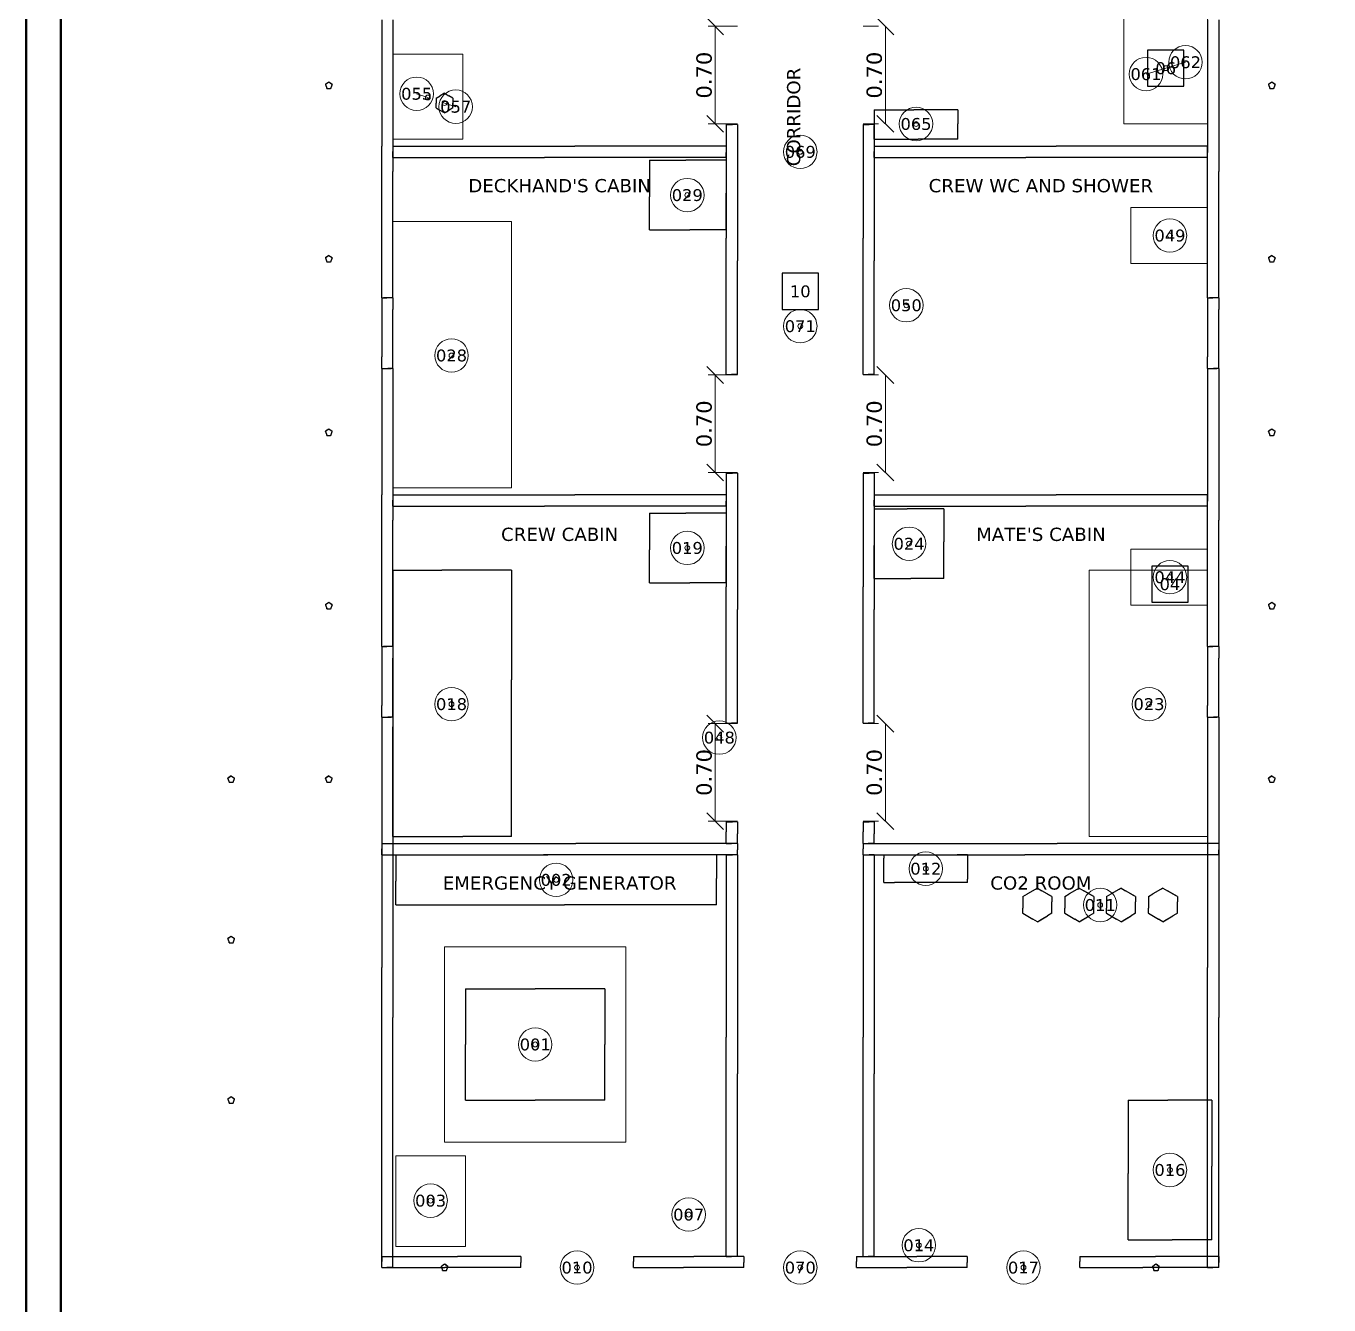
# Model space of a CAD drawing. Header units: millimetres. Extents: x -72 to 836, y -63 to 589.
# Drawn here: x 5 to 191.8, y 49.6 to 233 of the extents above; entities that cross this region are included whole.
import ezdxf
from ezdxf.enums import TextEntityAlignment as Align

# ---------------------------------------------------------------- set-up
doc = ezdxf.new("R2010")
doc.units = ezdxf.units.MM
for name, color, linetype, lineweight in [('CUT', 7, 'CONTINUOUS', 25), ('FRAME', 7, 'CONTINUOUS', 50), ('TEXT', 7, 'CONTINUOUS', 18)]:
    doc.layers.add(name, color=color, linetype=linetype, lineweight=lineweight)
for name, color, linetype, lineweight, true_color in [('DIM', 2, 'CONTINUOUS', 13, 0x1e46a0), ('FIND', 1, 'CONTINUOUS', 25, 0xc80000), ('LOW', 8, 'CONTINUOUS', 13, 0x8c8c8c), ('TAG', 3, 'CONTINUOUS', 18, 0x00693c)]:
    doc.layers.add(name, color=color, linetype=linetype, lineweight=lineweight, true_color=true_color)
doc.styles.add('SANS', font='DejaVuSans.ttf')

msp = doc.modelspace()

# ---------------------------------------------------------------- linework, layer by layer
at = {"layer": 'CUT'}
for p, q in [((56, 233.92), (56, 215.81)), ((57.6, 233.92), (57.6, 212.19)), ((174.4, 233.92), (174.4, 215.81)), ((176, 233.92), (176, 212.19)), ((47.92, 224.65), (47.95, 224.67)), ((47.92, 224.65), (48.1, 224.12)), ((48.4, 225), (47.95, 224.67)), ((48.4, 225), (48.42, 224.99)), ((48.88, 224.65), (48.42, 224.99)), ((48.69, 224.1), (48.87, 224.62)), ((48.88, 224.65), (48.87, 224.62)), ((183.12, 224.65), (183.15, 224.67)), ((183.12, 224.65), (183.3, 224.12)), ((183.6, 225), (183.15, 224.67)), ((183.6, 225), (183.62, 224.99)), ((184.08, 224.65), (183.62, 224.99)), ((183.89, 224.1), (184.07, 224.62)), ((184.08, 224.65), (184.07, 224.62)), ((48.11, 224.1), (48.1, 224.12)), ((48.11, 224.1), (48.67, 224.1)), ((48.69, 224.1), (48.67, 224.1)), ((63.79, 222.7), (64.39, 223.05)), ((63.79, 222.7), (63.79, 222)), ((65, 223.4), (64.39, 223.05)), ((65, 223.4), (65.61, 223.05)), ((66.21, 222.7), (65.61, 223.05)), ((66.21, 222.7), (66.21, 222)), ((183.31, 224.1), (183.3, 224.12)), ((183.31, 224.1), (183.87, 224.1)), ((183.89, 224.1), (183.87, 224.1)), ((63.79, 221.3), (63.79, 222)), ((63.79, 221.3), (64.39, 220.95)), ((65, 220.6), (64.39, 220.95)), ((65, 220.6), (65.61, 220.95)), ((66.21, 221.3), (65.61, 220.95)), ((66.21, 221.3), (66.21, 222)), ((126.6, 221), (126.6, 218.79)), ((126.6, 221), (132.28, 221)), ((138.6, 221), (132.28, 221)), ((138.6, 221), (138.6, 219.01)), ((105.4, 218.92), (105.4, 202.63)), ((105.4, 218.92), (106.27, 218.92)), ((107, 218.92), (106.27, 218.92)), ((107, 218.92), (107, 199.37)), ((125, 218.92), (125, 202.63)), ((125, 218.92), (125.87, 218.92)), ((126.6, 218.92), (125.87, 218.92)), ((126.6, 218.92), (126.6, 199.37)), ((126.6, 216.8), (126.6, 218.79)), ((138.6, 216.8), (138.6, 219.01)), ((126.6, 216.8), (132.92, 216.8)), ((138.6, 216.8), (132.92, 216.8)), ((56, 194.08), (56, 215.81)), ((57.6, 215.8), (57.6, 215.07)), ((57.6, 215.8), (83.67, 215.8)), ((57.6, 214.2), (57.6, 215.07)), ((105.4, 215.8), (83.67, 215.8)), ((105.4, 215.8), (105.4, 214.92)), ((105.4, 214.2), (105.4, 214.92)), ((126.6, 215.8), (126.6, 215.07)), ((126.6, 215.8), (152.67, 215.8)), ((126.6, 214.2), (126.6, 215.07)), ((174.4, 215.8), (152.67, 215.8)), ((174.4, 194.08), (174.4, 215.81)), ((174.4, 215.8), (174.4, 214.92)), ((174.4, 214.2), (174.4, 214.92)), ((57.6, 214.2), (79.33, 214.2)), ((105.4, 214.2), (79.33, 214.2)), ((94.4, 213.8), (94.4, 208.54)), ((94.4, 213.8), (99.61, 213.8)), ((105.4, 213.8), (99.61, 213.8)), ((105.4, 213.8), (105.4, 209.07)), ((126.6, 214.2), (148.33, 214.2)), ((174.4, 214.2), (148.33, 214.2)), ((57.6, 194.08), (57.6, 212.19)), ((176, 194.08), (176, 212.19)), ((94.4, 203.81), (94.4, 208.54)), ((105.4, 203.81), (105.4, 209.07)), ((94.4, 203.81), (100.19, 203.81)), ((105.4, 203.81), (100.19, 203.81)), ((105.4, 183.08), (105.4, 202.63)), ((125, 183.08), (125, 202.63)), ((48.4, 200.12), (47.95, 199.8)), ((48.4, 200.12), (48.42, 200.1)), ((48.88, 199.78), (48.42, 200.1)), ((183.6, 200.12), (183.15, 199.8)), ((183.6, 200.12), (183.62, 200.1)), ((184.08, 199.78), (183.62, 200.1)), ((47.92, 199.78), (47.95, 199.8)), ((47.92, 199.78), (48.1, 199.25)), ((48.11, 199.22), (48.1, 199.25)), ((48.11, 199.22), (48.67, 199.22)), ((48.69, 199.22), (48.67, 199.22)), ((48.69, 199.22), (48.87, 199.75)), ((48.88, 199.78), (48.87, 199.75)), ((107, 183.08), (107, 199.37)), ((126.6, 183.08), (126.6, 199.37)), ((183.12, 199.78), (183.15, 199.8)), ((183.12, 199.78), (183.3, 199.25)), ((183.31, 199.22), (183.3, 199.25)), ((183.31, 199.22), (183.87, 199.22)), ((183.89, 199.22), (183.87, 199.22)), ((183.89, 199.22), (184.07, 199.75)), ((184.08, 199.78), (184.07, 199.75)), ((56, 194.08), (56, 185.59)), ((56, 194.08), (56.26, 194.08)), ((56, 194.08), (56.73, 194.08)), ((57.6, 194.08), (56.26, 194.08)), ((57.6, 194.08), (56.73, 194.08)), ((57.6, 194.08), (57.6, 192.41)), ((57.6, 183.92), (57.6, 192.41)), ((174.4, 194.08), (174.4, 185.59)), ((174.4, 194.08), (174.66, 194.08)), ((174.4, 194.08), (175.13, 194.08)), ((176, 194.08), (174.66, 194.08)), ((176, 194.08), (175.13, 194.08)), ((176, 194.08), (176, 192.41)), ((176, 183.92), (176, 192.41)), ((56, 183.92), (56, 185.59)), ((174.4, 183.92), (174.4, 185.59)), ((56, 183.92), (56, 165.81)), ((56, 183.92), (56.87, 183.92)), ((56, 183.92), (57.34, 183.92)), ((57.6, 183.92), (56.87, 183.92)), ((57.6, 183.92), (57.34, 183.92)), ((57.6, 183.92), (57.6, 162.19)), ((105.4, 183.08), (106.13, 183.08)), ((107, 183.08), (106.13, 183.08)), ((125, 183.08), (125.73, 183.08)), ((126.6, 183.08), (125.73, 183.08)), ((174.4, 183.92), (174.4, 165.81)), ((174.4, 183.92), (175.27, 183.92)), ((174.4, 183.92), (175.74, 183.92)), ((176, 183.92), (175.27, 183.92)), ((176, 183.92), (175.74, 183.92)), ((176, 183.92), (176, 162.19)), ((47.92, 174.91), (47.95, 174.92)), ((47.92, 174.91), (48.1, 174.37)), ((48.4, 175.25), (47.95, 174.92)), ((48.11, 174.34), (48.1, 174.37)), ((48.11, 174.34), (48.67, 174.34)), ((48.4, 175.25), (48.42, 175.23)), ((48.88, 174.91), (48.42, 175.23)), ((48.69, 174.34), (48.67, 174.34)), ((48.69, 174.34), (48.87, 174.88)), ((48.88, 174.91), (48.87, 174.88)), ((183.12, 174.91), (183.15, 174.92)), ((183.12, 174.91), (183.3, 174.37)), ((183.6, 175.25), (183.15, 174.92)), ((183.31, 174.34), (183.3, 174.37)), ((183.31, 174.34), (183.87, 174.34)), ((183.6, 175.25), (183.62, 175.23)), ((184.08, 174.91), (183.62, 175.23)), ((183.89, 174.34), (183.87, 174.34)), ((183.89, 174.34), (184.07, 174.88)), ((184.08, 174.91), (184.07, 174.88)), ((105.4, 168.92), (105.4, 152.63)), ((105.4, 168.92), (106.27, 168.92)), ((107, 168.92), (106.27, 168.92)), ((107, 168.92), (107, 149.37)), ((125, 168.92), (125, 152.63)), ((125, 168.92), (125.87, 168.92)), ((126.6, 168.92), (125.87, 168.92)), ((126.6, 168.92), (126.6, 149.37)), ((56, 144.08), (56, 165.81)), ((57.6, 165.8), (57.6, 165.07)), ((57.6, 165.8), (83.67, 165.8)), ((57.6, 164.2), (57.6, 165.07)), ((105.4, 165.8), (83.67, 165.8)), ((105.4, 165.8), (105.4, 164.92)), ((105.4, 164.2), (105.4, 164.92)), ((126.6, 165.8), (126.6, 165.07)), ((126.6, 165.8), (152.67, 165.8)), ((126.6, 164.2), (126.6, 165.07)), ((174.4, 165.8), (152.67, 165.8)), ((174.4, 144.08), (174.4, 165.81)), ((174.4, 165.8), (174.4, 164.92)), ((174.4, 164.2), (174.4, 164.92)), ((57.6, 164.2), (79.33, 164.2)), ((105.4, 164.2), (79.33, 164.2)), ((94.4, 163.2), (94.4, 157.94)), ((94.4, 163.2), (99.61, 163.2)), ((105.4, 163.2), (99.61, 163.2)), ((105.4, 163.2), (105.4, 158.46)), ((126.6, 164.2), (148.33, 164.2)), ((126.6, 163.8), (126.6, 158.54)), ((126.6, 163.8), (131.34, 163.8)), ((136.6, 163.8), (131.34, 163.8)), ((136.6, 163.8), (136.6, 159.07)), ((174.4, 164.2), (148.33, 164.2)), ((57.6, 144.08), (57.6, 162.19)), ((176, 144.08), (176, 162.19)), ((136.6, 153.81), (136.6, 159.07)), ((94.4, 153.2), (94.4, 157.94)), ((105.4, 153.2), (105.4, 158.46)), ((126.6, 153.81), (126.6, 158.54)), ((57.6, 155), (57.6, 132.53)), ((57.6, 155), (64.6, 155)), ((74.6, 155), (64.6, 155)), ((74.6, 155), (74.6, 139.27)), ((94.4, 153.2), (100.19, 153.2)), ((105.4, 153.2), (100.19, 153.2)), ((126.6, 153.81), (131.86, 153.81)), ((136.6, 153.81), (131.86, 153.81)), ((105.4, 133.08), (105.4, 152.63)), ((125, 133.08), (125, 152.63)), ((47.92, 150.02), (47.95, 150.04)), ((47.92, 150.02), (48.1, 149.5)), ((48.4, 150.38), (47.95, 150.04)), ((48.11, 149.47), (48.1, 149.5)), ((48.11, 149.47), (48.67, 149.47)), ((48.4, 150.38), (48.42, 150.36)), ((48.88, 150.02), (48.42, 150.36)), ((48.69, 149.47), (48.67, 149.47)), ((48.69, 149.47), (48.87, 150)), ((48.88, 150.02), (48.87, 150)), ((183.12, 150.02), (183.15, 150.04)), ((183.12, 150.02), (183.3, 149.5)), ((183.6, 150.38), (183.15, 150.04)), ((183.31, 149.47), (183.3, 149.5)), ((183.31, 149.47), (183.87, 149.47)), ((183.6, 150.38), (183.62, 150.36)), ((184.08, 150.02), (183.62, 150.36)), ((183.89, 149.47), (183.87, 149.47)), ((183.89, 149.47), (184.07, 150)), ((184.08, 150.02), (184.07, 150)), ((107, 133.08), (107, 149.37)), ((126.6, 133.08), (126.6, 149.37)), ((56, 144.08), (56, 135.59)), ((56, 144.08), (56.26, 144.08)), ((56, 144.08), (56.73, 144.08)), ((57.6, 144.08), (56.26, 144.08)), ((57.6, 144.08), (56.73, 144.08)), ((57.6, 144.08), (57.6, 142.41)), ((174.4, 144.08), (174.4, 135.59)), ((174.4, 144.08), (174.66, 144.08)), ((174.4, 144.08), (175.13, 144.08)), ((176, 144.08), (174.66, 144.08)), ((176, 144.08), (175.13, 144.08)), ((176, 144.08), (176, 142.41)), ((57.6, 133.92), (57.6, 142.41)), ((176, 133.92), (176, 142.41)), ((74.6, 116.8), (74.6, 139.27)), ((56, 133.92), (56, 135.59)), ((174.4, 133.92), (174.4, 135.59)), ((56, 133.92), (56, 98.05)), ((56, 133.92), (56.87, 133.92)), ((56, 133.92), (57.34, 133.92)), ((57.6, 133.92), (56.87, 133.92)), ((57.6, 133.92), (57.34, 133.92)), ((57.6, 133.92), (57.6, 90.87)), ((105.4, 133.08), (106.13, 133.08)), ((107, 133.08), (106.13, 133.08)), ((125, 133.08), (125.73, 133.08)), ((126.6, 133.08), (125.73, 133.08)), ((174.4, 133.92), (174.4, 98.05)), ((174.4, 133.92), (175.27, 133.92)), ((174.4, 133.92), (175.74, 133.92)), ((176, 133.92), (175.27, 133.92)), ((176, 133.92), (175.74, 133.92)), ((176, 133.92), (176, 90.87)), ((57.6, 116.8), (57.6, 132.53)), ((33.93, 125.15), (33.95, 125.17)), ((33.93, 125.15), (33.95, 125.17)), ((34.4, 125.51), (33.95, 125.17)), ((34.4, 125.51), (33.95, 125.17)), ((34.4, 125.51), (34.42, 125.49)), ((34.4, 125.51), (34.42, 125.49)), ((34.88, 125.15), (34.42, 125.49)), ((34.88, 125.15), (34.42, 125.49)), ((47.92, 125.15), (47.95, 125.17)), ((47.92, 125.15), (47.95, 125.17)), ((48.4, 125.51), (47.95, 125.17)), ((48.4, 125.51), (47.95, 125.17)), ((48.4, 125.51), (48.42, 125.49)), ((48.4, 125.51), (48.42, 125.49)), ((48.88, 125.15), (48.42, 125.49)), ((48.88, 125.15), (48.42, 125.49)), ((183.12, 125.15), (183.15, 125.17)), ((183.12, 125.15), (183.15, 125.17)), ((183.6, 125.51), (183.15, 125.17)), ((183.6, 125.51), (183.15, 125.17)), ((183.6, 125.51), (183.62, 125.49)), ((183.6, 125.51), (183.62, 125.49)), ((184.08, 125.15), (183.62, 125.49)), ((184.08, 125.15), (183.62, 125.49)), ((33.93, 125.15), (34.1, 124.62)), ((33.93, 125.15), (34.1, 124.62)), ((34.11, 124.6), (34.1, 124.62)), ((34.11, 124.6), (34.1, 124.62)), ((34.11, 124.6), (34.67, 124.6)), ((34.11, 124.6), (34.67, 124.6)), ((34.69, 124.6), (34.67, 124.6)), ((34.69, 124.6), (34.67, 124.6)), ((34.69, 124.6), (34.87, 125.13)), ((34.69, 124.6), (34.87, 125.13)), ((34.88, 125.15), (34.87, 125.13)), ((34.88, 125.15), (34.87, 125.13)), ((47.92, 125.15), (48.1, 124.62)), ((47.92, 125.15), (48.1, 124.62)), ((48.11, 124.6), (48.1, 124.62)), ((48.11, 124.6), (48.1, 124.62)), ((48.11, 124.6), (48.67, 124.6)), ((48.11, 124.6), (48.67, 124.6)), ((48.69, 124.6), (48.67, 124.6)), ((48.69, 124.6), (48.67, 124.6)), ((48.69, 124.6), (48.87, 125.13)), ((48.69, 124.6), (48.87, 125.13)), ((48.88, 125.15), (48.87, 125.13)), ((48.88, 125.15), (48.87, 125.13)), ((183.12, 125.15), (183.3, 124.62)), ((183.12, 125.15), (183.3, 124.62)), ((183.31, 124.6), (183.3, 124.62)), ((183.31, 124.6), (183.3, 124.62)), ((183.31, 124.6), (183.87, 124.6)), ((183.31, 124.6), (183.87, 124.6)), ((183.89, 124.6), (183.87, 124.6)), ((183.89, 124.6), (183.87, 124.6)), ((183.89, 124.6), (184.07, 125.13)), ((183.89, 124.6), (184.07, 125.13)), ((184.08, 125.15), (184.07, 125.13)), ((184.08, 125.15), (184.07, 125.13)), ((105.4, 118.92), (105.4, 117.5)), ((105.4, 118.92), (106.27, 118.92)), ((107, 118.92), (106.27, 118.92)), ((107, 118.92), (107, 117.22)), ((125, 118.92), (125, 117.5)), ((125, 118.92), (125.87, 118.92)), ((126.6, 118.92), (125.87, 118.92)), ((126.6, 118.92), (126.6, 117.22)), ((57.6, 116.8), (67.6, 116.8)), ((74.6, 116.8), (67.6, 116.8)), ((105.4, 115.8), (105.4, 117.5)), ((107, 115.8), (107, 117.22)), ((125, 115.8), (125, 117.5)), ((126.6, 115.8), (126.6, 117.22)), ((56, 115.8), (56, 115.07)), ((56, 115.8), (83.82, 115.8)), ((56, 114.2), (56, 115.07)), ((56, 114.2), (79.18, 114.2)), ((58, 114.2), (58, 110.41)), ((58, 114.2), (79.79, 114.2)), ((107, 114.2), (79.18, 114.2)), ((104, 114.2), (79.79, 114.2)), ((107, 115.8), (83.82, 115.8)), ((104, 114.2), (104, 110.79)), ((105.4, 115.8), (106.13, 115.8)), ((105.4, 114.2), (105.4, 88.02)), ((105.4, 114.2), (106.27, 114.2)), ((107, 115.8), (106.13, 115.8)), ((107, 114.2), (106.27, 114.2)), ((107, 115.8), (107, 114.92)), ((107, 114.2), (107, 114.92)), ((107, 114.2), (107, 82.78)), ((125, 115.8), (125, 115.07)), ((125, 115.8), (152.82, 115.8)), ((125, 115.8), (125.73, 115.8)), ((125, 114.2), (125, 115.07)), ((125, 114.2), (148.18, 114.2)), ((125, 114.2), (125, 88.02)), ((125, 114.2), (125.87, 114.2)), ((126.6, 115.8), (125.73, 115.8)), ((126.6, 114.2), (125.87, 114.2)), ((126.6, 114.2), (126.6, 82.78)), ((128, 114.2), (128, 113.7)), ((128, 114.2), (138.5, 114.2)), ((140, 114.2), (138.5, 114.2)), ((140, 114.2), (140, 110.7)), ((176, 114.2), (148.18, 114.2)), ((176, 115.8), (152.82, 115.8)), ((176, 115.8), (176, 114.92)), ((176, 114.2), (176, 114.92)), ((128, 110.2), (128, 113.7)), ((58, 107), (58, 110.41)), ((104, 107), (104, 110.79)), ((140, 110.2), (140, 110.7)), ((128, 110.2), (129.5, 110.2)), ((140, 110.2), (129.5, 110.2)), ((147.92, 108.2), (148.57, 108.58)), ((150, 109.4), (148.57, 108.58)), ((150, 109.4), (150.64, 109.03)), ((152.08, 108.2), (150.64, 109.03)), ((153.92, 108.2), (154.57, 108.58)), ((156, 109.4), (154.57, 108.58)), ((156, 109.4), (156.65, 109.03)), ((158.08, 108.2), (156.65, 109.03)), ((159.92, 108.2), (160.57, 108.58)), ((162, 109.4), (160.57, 108.58)), ((162, 109.4), (162.65, 109.03)), ((164.08, 108.2), (162.65, 109.03)), ((165.92, 108.2), (166.57, 108.58)), ((168, 109.4), (166.57, 108.58)), ((168, 109.4), (168.64, 109.03)), ((170.08, 108.2), (168.64, 109.03)), ((58, 107), (82.21, 107)), ((104, 107), (82.21, 107)), ((147.92, 108.2), (147.92, 106.55)), ((147.92, 105.8), (147.92, 106.55)), ((152.08, 108.2), (152.08, 107.46)), ((152.08, 105.8), (152.08, 107.46)), ((153.92, 108.2), (153.92, 106.55)), ((153.92, 105.8), (153.92, 106.55)), ((158.08, 108.2), (158.08, 107.46)), ((158.08, 105.8), (158.08, 107.46)), ((159.92, 108.2), (159.92, 106.55)), ((159.92, 105.8), (159.92, 106.55)), ((164.08, 108.2), (164.08, 107.46)), ((164.08, 105.8), (164.08, 107.46)), ((165.92, 108.2), (165.92, 106.55)), ((165.92, 105.8), (165.92, 106.55)), ((170.08, 108.2), (170.08, 107.46)), ((170.08, 105.8), (170.08, 107.46)), ((147.92, 105.8), (149.35, 104.97)), ((150, 104.6), (149.35, 104.97)), ((150, 104.6), (151.43, 105.43)), ((152.08, 105.8), (151.43, 105.43)), ((153.92, 105.8), (155.36, 104.97)), ((156, 104.6), (155.36, 104.97)), ((156, 104.6), (157.43, 105.43)), ((158.08, 105.8), (157.43, 105.43)), ((159.92, 105.8), (161.36, 104.97)), ((162, 104.6), (161.36, 104.97)), ((162, 104.6), (163.43, 105.43)), ((164.08, 105.8), (163.43, 105.43)), ((165.92, 105.8), (167.35, 104.97)), ((168, 104.6), (167.35, 104.97)), ((168, 104.6), (169.43, 105.43)), ((170.08, 105.8), (169.43, 105.43)), ((33.93, 102.15), (33.95, 102.17)), ((33.93, 102.15), (34.1, 101.62)), ((34.4, 102.5), (33.95, 102.17)), ((34.11, 101.59), (34.1, 101.62)), ((34.11, 101.59), (34.67, 101.59)), ((34.4, 102.5), (34.42, 102.49)), ((34.88, 102.15), (34.42, 102.49)), ((34.69, 101.59), (34.67, 101.59)), ((34.69, 101.59), (34.87, 102.12)), ((34.88, 102.15), (34.87, 102.12)), ((56, 55), (56, 98.05)), ((174.4, 55), (174.4, 98.05)), ((68, 94.99), (68, 87.01)), ((68, 94.99), (78.01, 94.99)), ((88, 94.99), (78.01, 94.99)), ((88, 94.99), (88, 86.99)), ((57.6, 55), (57.6, 90.87)), ((176, 55), (176, 90.87)), ((105.4, 56.6), (105.4, 88.02)), ((125, 56.6), (125, 88.02)), ((68, 79), (68, 87.01)), ((88, 79), (88, 86.99)), ((107, 56.6), (107, 82.78)), ((126.6, 56.6), (126.6, 82.78)), ((33.93, 79.16), (33.95, 79.17)), ((33.93, 79.16), (34.1, 78.62)), ((34.4, 79.5), (33.95, 79.17)), ((34.11, 78.59), (34.1, 78.62)), ((34.11, 78.59), (34.67, 78.59)), ((34.4, 79.5), (34.42, 79.48)), ((34.88, 79.16), (34.42, 79.48)), ((34.69, 78.59), (34.67, 78.59)), ((34.69, 78.59), (34.87, 79.13)), ((34.88, 79.16), (34.87, 79.13)), ((68, 79), (77.99, 79)), ((88, 79), (77.99, 79)), ((163, 79), (163, 68.47)), ((163, 79), (168.68, 79)), ((175, 79), (168.68, 79)), ((175, 79), (175, 69.52)), ((175, 59), (175, 69.52)), ((163, 59), (163, 68.47)), ((163, 59), (169.32, 59)), ((175, 59), (169.32, 59)), ((56, 56.6), (56, 55.88)), ((56, 56.6), (66.87, 56.6)), ((75.92, 56.6), (66.87, 56.6)), ((75.92, 56.6), (75.92, 55.73)), ((92.08, 56.6), (92.08, 55.88)), ((92.08, 56.6), (100.72, 56.6)), ((107.92, 56.6), (100.72, 56.6)), ((105.4, 56.6), (106.13, 56.6)), ((107, 56.6), (106.13, 56.6)), ((107.92, 56.6), (107.92, 55.73)), ((124.08, 56.6), (124.08, 55.88)), ((124.08, 56.6), (132.72, 56.6)), ((125, 56.6), (125.73, 56.6)), ((126.6, 56.6), (125.73, 56.6)), ((139.92, 56.6), (132.72, 56.6)), ((139.92, 56.6), (139.92, 55.73)), ((156.08, 56.6), (156.08, 55.88)), ((156.08, 56.6), (166.95, 56.6)), ((176, 56.6), (166.95, 56.6)), ((176, 56.6), (176, 55.73)), ((56, 55), (56, 55.88)), ((56, 55), (65.05, 55)), ((56, 55), (56.73, 55)), ((57.6, 55), (56.73, 55)), ((64.53, 55.15), (64.55, 55.17)), ((64.53, 55.15), (64.7, 54.62)), ((65, 55.5), (64.55, 55.17)), ((64.71, 54.6), (64.7, 54.62)), ((64.71, 54.6), (65.27, 54.6)), ((65, 55.5), (65.02, 55.49)), ((65.48, 55.15), (65.02, 55.49)), ((75.92, 55), (65.05, 55)), ((65.29, 54.6), (65.27, 54.6)), ((65.29, 54.6), (65.47, 55.12)), ((65.48, 55.15), (65.47, 55.12)), ((75.92, 55), (75.92, 55.73)), ((92.08, 55), (92.08, 55.88)), ((92.08, 55), (99.28, 55)), ((107.92, 55), (99.28, 55)), ((107.92, 55), (107.92, 55.73)), ((124.08, 55), (124.08, 55.88)), ((124.08, 55), (131.28, 55)), ((139.92, 55), (131.28, 55)), ((139.92, 55), (139.92, 55.73)), ((156.08, 55), (156.08, 55.88)), ((156.08, 55), (165.13, 55)), ((176, 55), (165.13, 55)), ((166.52, 55.15), (166.55, 55.17)), ((166.52, 55.15), (166.7, 54.62)), ((167, 55.5), (166.55, 55.17)), ((166.71, 54.6), (166.7, 54.62)), ((166.71, 54.6), (167.27, 54.6)), ((167, 55.5), (167.02, 55.49)), ((167.47, 55.15), (167.02, 55.49)), ((167.29, 54.6), (167.27, 54.6)), ((167.29, 54.6), (167.47, 55.12)), ((167.47, 55.15), (167.47, 55.12)), ((174.4, 55), (175.13, 55)), ((176, 55), (175.13, 55)), ((176, 55), (176, 55.73))]:
    msp.add_line(p, q, dxfattribs=at)
at = {"layer": 'DIM'}
for p, q in [((105, 231.8), (102.6, 234.2)), ((129.4, 231.8), (127, 234.2)), ((107, 233), (102.8, 233)), ((103.8, 219), (103.8, 233)), ((125, 233), (127.2, 233)), ((128.2, 219), (128.2, 233)), ((105, 217.8), (102.6, 220.2)), ((107, 219), (102.8, 219)), ((125, 219), (127.2, 219)), ((129.4, 217.8), (127, 220.2)), ((105, 181.8), (102.6, 184.2)), ((129.4, 181.8), (127, 184.2)), ((107, 183), (102.8, 183)), ((103.8, 169), (103.8, 183)), ((125, 183), (127.2, 183)), ((128.2, 169), (128.2, 183)), ((105, 167.8), (102.6, 170.2)), ((129.4, 167.8), (127, 170.2)), ((107, 169), (102.8, 169)), ((125, 169), (127.2, 169)), ((105, 131.8), (102.6, 134.2)), ((107, 133), (102.8, 133)), ((103.8, 119), (103.8, 133)), ((125, 133), (127.2, 133)), ((129.4, 131.8), (127, 134.2)), ((128.2, 119), (128.2, 133)), ((105, 117.8), (102.6, 120.2)), ((129.4, 117.8), (127, 120.2)), ((107, 119), (102.8, 119)), ((125, 119), (127.2, 119))]:
    msp.add_line(p, q, dxfattribs=at)
at = {"layer": 'FIND'}
for points in [[(165.8, 224.4), (171, 224.4), (171, 229.6), (165.8, 229.6)], [(113.4, 192.4), (118.6, 192.4), (118.6, 197.6), (113.4, 197.6)], [(166.4, 150.4), (171.6, 150.4), (171.6, 155.6), (166.4, 155.6)]]:
    msp.add_lwpolyline(points, close=True, dxfattribs=at)
at = {"layer": 'FRAME'}
for points in [[(5, 5), (836, 5), (836, 589), (5, 589)], [(10, 10), (831, 10), (831, 584), (10, 584)]]:
    msp.add_lwpolyline(points, close=True, dxfattribs=at)
at = {"layer": 'LOW'}
for p, q in [((56, 233.92), (56, 230.3)), ((57.6, 233.92), (57.6, 197.7)), ((162.4, 235), (162.4, 231.44)), ((174.4, 235), (174.4, 222.56)), ((174.4, 233.92), (174.4, 230.3)), ((176, 233.92), (176, 197.7)), ((56, 194.08), (56, 230.3)), ((162.4, 219), (162.4, 231.44)), ((174.4, 194.08), (174.4, 230.3)), ((57.6, 229), (57.6, 226.29)), ((57.6, 229), (65.38, 229)), ((67.6, 229), (65.38, 229)), ((67.6, 229), (67.6, 219.51)), ((57.6, 216.8), (57.6, 226.29)), ((47.92, 224.65), (48.31, 224.94)), ((47.92, 224.65), (47.96, 224.55)), ((48.11, 224.1), (47.96, 224.55)), ((48.4, 225), (48.31, 224.94)), ((48.4, 225), (48.79, 224.72)), ((48.69, 224.1), (48.73, 224.2)), ((48.88, 224.65), (48.73, 224.2)), ((48.88, 224.65), (48.79, 224.72)), ((183.12, 224.65), (183.51, 224.94)), ((183.12, 224.65), (183.16, 224.55)), ((183.31, 224.1), (183.16, 224.55)), ((183.6, 225), (183.51, 224.94)), ((183.6, 225), (183.99, 224.72)), ((183.89, 224.1), (183.93, 224.2)), ((184.08, 224.65), (183.93, 224.2)), ((184.08, 224.65), (183.99, 224.72)), ((48.11, 224.1), (48.22, 224.1)), ((48.69, 224.1), (48.22, 224.1)), ((174.4, 219), (174.4, 222.56)), ((183.31, 224.1), (183.42, 224.1)), ((183.89, 224.1), (183.42, 224.1)), ((126.6, 221), (126.6, 220.56)), ((126.6, 221), (137.34, 221)), ((126.6, 216.8), (126.6, 220.56)), ((138.6, 221), (137.34, 221)), ((138.6, 221), (138.6, 217.24)), ((67.6, 216.8), (67.6, 219.51)), ((105.4, 218.92), (105.4, 215.66)), ((105.4, 218.92), (106.86, 218.92)), ((107, 218.92), (106.86, 218.92)), ((107, 218.92), (107, 186.33)), ((125, 218.92), (125, 215.66)), ((125, 218.92), (126.45, 218.92)), ((126.6, 218.92), (126.45, 218.92)), ((126.6, 218.92), (126.6, 186.33)), ((162.4, 219), (165.07, 219)), ((174.4, 219), (165.07, 219)), ((57.6, 216.8), (59.82, 216.8)), ((67.6, 216.8), (59.82, 216.8)), ((126.6, 216.8), (127.86, 216.8)), ((138.6, 216.8), (127.86, 216.8)), ((138.6, 216.8), (138.6, 217.24)), ((57.6, 215.8), (57.6, 215.65)), ((57.6, 215.8), (101.05, 215.8)), ((57.6, 214.2), (57.6, 215.65)), ((105.4, 215.8), (101.05, 215.8)), ((105.4, 215.8), (105.4, 214.34)), ((105.4, 183.08), (105.4, 215.66)), ((125, 183.08), (125, 215.66)), ((126.6, 215.8), (126.6, 215.65)), ((126.6, 215.8), (170.06, 215.8)), ((126.6, 214.2), (126.6, 215.65)), ((174.4, 215.8), (170.06, 215.8)), ((174.4, 215.8), (174.4, 214.34)), ((57.6, 214.2), (61.94, 214.2)), ((105.4, 214.2), (61.94, 214.2)), ((94.4, 213.8), (94.4, 212.75)), ((94.4, 213.8), (104.24, 213.8)), ((105.4, 213.8), (104.24, 213.8)), ((105.4, 214.2), (105.4, 214.34)), ((105.4, 213.8), (105.4, 204.86)), ((126.6, 214.2), (130.95, 214.2)), ((174.4, 214.2), (130.95, 214.2)), ((174.4, 214.2), (174.4, 214.34)), ((94.4, 203.81), (94.4, 212.75)), ((163.4, 207), (163.4, 203.19)), ((163.4, 207), (169.16, 207)), ((174.4, 207), (169.16, 207)), ((174.4, 207), (174.4, 202.81)), ((57.6, 205), (57.6, 189.73)), ((57.6, 205), (67.8, 205)), ((74.6, 205), (67.8, 205)), ((74.6, 205), (74.6, 182.08)), ((94.4, 203.81), (95.56, 203.81)), ((105.4, 203.81), (95.56, 203.81)), ((105.4, 203.81), (105.4, 204.86)), ((163.4, 199), (163.4, 203.19)), ((174.4, 199), (174.4, 202.81)), ((47.92, 199.78), (48.31, 200.06)), ((48.4, 200.12), (48.31, 200.06)), ((48.4, 200.12), (48.79, 199.84)), ((183.12, 199.78), (183.51, 200.06)), ((183.6, 200.12), (183.51, 200.06)), ((183.6, 200.12), (183.99, 199.84)), ((47.92, 199.78), (47.96, 199.67)), ((48.11, 199.22), (47.96, 199.67)), ((48.11, 199.22), (48.22, 199.22)), ((48.69, 199.22), (48.22, 199.22)), ((48.69, 199.22), (48.73, 199.33)), ((48.88, 199.78), (48.73, 199.33)), ((48.88, 199.78), (48.79, 199.84)), ((163.4, 199), (168.64, 199)), ((174.4, 199), (168.64, 199)), ((183.12, 199.78), (183.16, 199.67)), ((183.31, 199.22), (183.16, 199.67)), ((183.31, 199.22), (183.42, 199.22)), ((183.89, 199.22), (183.42, 199.22)), ((183.89, 199.22), (183.93, 199.33)), ((184.08, 199.78), (183.93, 199.33)), ((184.08, 199.78), (183.99, 199.84)), ((57.6, 194.08), (57.6, 197.7)), ((176, 194.08), (176, 197.7)), ((56, 194.08), (56, 192.38)), ((56, 194.08), (57.33, 194.08)), ((56, 194.08), (56.14, 194.08)), ((57.6, 194.08), (56.14, 194.08)), ((57.6, 194.08), (57.33, 194.08)), ((57.6, 194.08), (57.6, 185.62)), ((174.4, 194.08), (174.4, 192.38)), ((174.4, 194.08), (175.73, 194.08)), ((174.4, 194.08), (174.55, 194.08)), ((176, 194.08), (174.55, 194.08)), ((176, 194.08), (175.73, 194.08)), ((176, 194.08), (176, 185.62)), ((56, 183.92), (56, 192.38)), ((174.4, 183.92), (174.4, 192.38)), ((57.6, 166.8), (57.6, 189.73)), ((57.6, 183.92), (57.6, 185.62)), ((107, 183.08), (107, 186.33)), ((126.6, 183.08), (126.6, 186.33)), ((176, 183.92), (176, 185.62)), ((56, 183.92), (56, 180.3)), ((56, 183.92), (57.45, 183.92)), ((56, 183.92), (56.27, 183.92)), ((57.6, 183.92), (56.27, 183.92)), ((57.6, 183.92), (57.45, 183.92)), ((57.6, 183.92), (57.6, 147.7)), ((105.4, 183.08), (105.55, 183.08)), ((107, 183.08), (105.55, 183.08)), ((125, 183.08), (125.14, 183.08)), ((126.6, 183.08), (125.14, 183.08)), ((174.4, 183.92), (174.4, 180.3)), ((174.4, 183.92), (175.86, 183.92)), ((174.4, 183.92), (174.67, 183.92)), ((176, 183.92), (174.67, 183.92)), ((176, 183.92), (175.86, 183.92)), ((176, 183.92), (176, 147.7)), ((74.6, 166.8), (74.6, 182.08)), ((56, 144.08), (56, 180.3)), ((174.4, 144.08), (174.4, 180.3)), ((47.92, 174.91), (48.31, 175.18)), ((47.92, 174.91), (47.96, 174.8)), ((48.11, 174.34), (47.96, 174.8)), ((48.11, 174.34), (48.22, 174.34)), ((48.69, 174.34), (48.22, 174.34)), ((48.4, 175.25), (48.31, 175.18)), ((48.4, 175.25), (48.79, 174.97)), ((48.69, 174.34), (48.73, 174.45)), ((48.88, 174.91), (48.73, 174.45)), ((48.88, 174.91), (48.79, 174.97)), ((183.12, 174.91), (183.51, 175.18)), ((183.12, 174.91), (183.16, 174.8)), ((183.31, 174.34), (183.16, 174.8)), ((183.31, 174.34), (183.42, 174.34)), ((183.89, 174.34), (183.42, 174.34)), ((183.6, 175.25), (183.51, 175.18)), ((183.6, 175.25), (183.99, 174.97)), ((183.89, 174.34), (183.93, 174.45)), ((184.08, 174.91), (183.93, 174.45)), ((184.08, 174.91), (183.99, 174.97)), ((105.4, 168.92), (105.4, 165.66)), ((105.4, 168.92), (106.86, 168.92)), ((107, 168.92), (106.86, 168.92)), ((107, 168.92), (107, 136.33)), ((125, 168.92), (125, 165.66)), ((125, 168.92), (126.45, 168.92)), ((126.6, 168.92), (126.45, 168.92)), ((126.6, 168.92), (126.6, 136.33)), ((57.6, 166.8), (64.4, 166.8)), ((74.6, 166.8), (64.4, 166.8)), ((57.6, 165.8), (57.6, 165.65)), ((57.6, 165.8), (101.05, 165.8)), ((57.6, 164.2), (57.6, 165.65)), ((105.4, 165.8), (101.05, 165.8)), ((105.4, 165.8), (105.4, 164.34)), ((105.4, 133.08), (105.4, 165.66)), ((125, 133.08), (125, 165.66)), ((126.6, 165.8), (126.6, 165.65)), ((126.6, 165.8), (170.06, 165.8)), ((126.6, 164.2), (126.6, 165.65)), ((174.4, 165.8), (170.06, 165.8)), ((174.4, 165.8), (174.4, 164.34)), ((57.6, 164.2), (61.94, 164.2)), ((105.4, 164.2), (61.94, 164.2)), ((94.4, 163.2), (94.4, 162.15)), ((94.4, 163.2), (104.24, 163.2)), ((105.4, 163.2), (104.24, 163.2)), ((105.4, 164.2), (105.4, 164.34)), ((105.4, 163.2), (105.4, 154.25)), ((126.6, 164.2), (130.95, 164.2)), ((126.6, 163.8), (126.6, 162.75)), ((126.6, 163.8), (135.55, 163.8)), ((126.6, 153.81), (126.6, 162.75)), ((174.4, 164.2), (130.95, 164.2)), ((136.6, 163.8), (135.55, 163.8)), ((136.6, 163.8), (136.6, 154.86)), ((174.4, 164.2), (174.4, 164.34)), ((94.4, 153.2), (94.4, 162.15)), ((163.4, 158), (163.4, 155.78)), ((163.4, 158), (171.35, 158)), ((174.4, 158), (171.35, 158)), ((174.4, 158), (174.4, 152.22)), ((163.4, 150), (163.4, 155.78)), ((57.6, 155), (57.6, 150.51)), ((57.6, 155), (72.6, 155)), ((74.6, 155), (72.6, 155)), ((74.6, 155), (74.6, 121.3)), ((94.4, 153.2), (95.56, 153.2)), ((105.4, 153.2), (95.56, 153.2)), ((105.4, 153.2), (105.4, 154.25)), ((126.6, 153.81), (127.65, 153.81)), ((136.6, 153.81), (127.65, 153.81)), ((136.6, 153.81), (136.6, 154.86)), ((157.4, 155), (157.4, 139.73)), ((157.4, 155), (167.6, 155)), ((174.4, 155), (167.6, 155)), ((174.4, 155), (174.4, 132.08)), ((174.4, 150), (174.4, 152.22)), ((47.92, 150.02), (48.31, 150.31)), ((47.92, 150.02), (47.96, 149.92)), ((48.11, 149.47), (47.96, 149.92)), ((48.11, 149.47), (48.22, 149.47)), ((48.69, 149.47), (48.22, 149.47)), ((48.4, 150.38), (48.31, 150.31)), ((48.4, 150.38), (48.79, 150.09)), ((48.69, 149.47), (48.73, 149.58)), ((48.88, 150.02), (48.73, 149.58)), ((48.88, 150.02), (48.79, 150.09)), ((57.6, 116.8), (57.6, 150.51)), ((163.4, 150), (166.46, 150)), ((174.4, 150), (166.46, 150)), ((183.12, 150.02), (183.51, 150.31)), ((183.12, 150.02), (183.16, 149.92)), ((183.31, 149.47), (183.16, 149.92)), ((183.31, 149.47), (183.42, 149.47)), ((183.89, 149.47), (183.42, 149.47)), ((183.6, 150.38), (183.51, 150.31)), ((183.6, 150.38), (183.99, 150.09)), ((183.89, 149.47), (183.93, 149.58)), ((184.08, 150.02), (183.93, 149.58)), ((184.08, 150.02), (183.99, 150.09)), ((57.6, 144.08), (57.6, 147.7)), ((176, 144.08), (176, 147.7)), ((56, 144.08), (56, 142.38)), ((56, 144.08), (57.33, 144.08)), ((56, 144.08), (56.14, 144.08)), ((57.6, 144.08), (56.14, 144.08)), ((57.6, 144.08), (57.33, 144.08)), ((57.6, 144.08), (57.6, 135.62)), ((174.4, 144.08), (174.4, 142.38)), ((174.4, 144.08), (175.73, 144.08)), ((174.4, 144.08), (174.55, 144.08)), ((176, 144.08), (174.55, 144.08)), ((176, 144.08), (175.73, 144.08)), ((176, 144.08), (176, 135.62)), ((56, 133.92), (56, 142.38)), ((174.4, 133.92), (174.4, 142.38)), ((157.4, 116.8), (157.4, 139.73)), ((57.6, 133.92), (57.6, 135.62)), ((107, 133.08), (107, 136.33)), ((126.6, 133.08), (126.6, 136.33)), ((176, 133.92), (176, 135.62)), ((56, 133.92), (56, 126.75)), ((56, 133.92), (57.45, 133.92)), ((56, 133.92), (56.27, 133.92)), ((57.6, 133.92), (56.27, 133.92)), ((57.6, 133.92), (57.45, 133.92)), ((57.6, 133.92), (57.6, 62.17)), ((105.4, 133.08), (105.55, 133.08)), ((107, 133.08), (105.55, 133.08)), ((125, 133.08), (125.14, 133.08)), ((126.6, 133.08), (125.14, 133.08)), ((174.4, 133.92), (174.4, 126.75)), ((174.4, 133.92), (175.86, 133.92)), ((174.4, 133.92), (174.67, 133.92)), ((176, 133.92), (174.67, 133.92)), ((176, 133.92), (175.86, 133.92)), ((176, 133.92), (176, 62.17)), ((174.4, 116.8), (174.4, 132.08)), ((33.93, 125.15), (34.31, 125.44)), ((33.93, 125.15), (34.31, 125.44)), ((34.4, 125.51), (34.31, 125.44)), ((34.4, 125.51), (34.31, 125.44)), ((34.4, 125.51), (34.79, 125.22)), ((34.4, 125.51), (34.79, 125.22)), ((34.88, 125.15), (34.79, 125.22)), ((34.88, 125.15), (34.79, 125.22)), ((47.92, 125.15), (48.31, 125.44)), ((47.92, 125.15), (48.31, 125.44)), ((48.4, 125.51), (48.31, 125.44)), ((48.4, 125.51), (48.31, 125.44)), ((48.4, 125.51), (48.79, 125.22)), ((48.4, 125.51), (48.79, 125.22)), ((48.88, 125.15), (48.79, 125.22)), ((48.88, 125.15), (48.79, 125.22)), ((56, 55), (56, 126.75)), ((174.4, 55), (174.4, 126.75)), ((183.12, 125.15), (183.51, 125.44)), ((183.12, 125.15), (183.51, 125.44)), ((183.6, 125.51), (183.51, 125.44)), ((183.6, 125.51), (183.51, 125.44)), ((183.6, 125.51), (183.99, 125.22)), ((183.6, 125.51), (183.99, 125.22)), ((184.08, 125.15), (183.99, 125.22)), ((184.08, 125.15), (183.99, 125.22)), ((33.93, 125.15), (33.96, 125.05)), ((33.93, 125.15), (33.96, 125.05)), ((34.11, 124.6), (33.96, 125.05)), ((34.11, 124.6), (33.96, 125.05)), ((34.11, 124.6), (34.22, 124.6)), ((34.11, 124.6), (34.22, 124.6)), ((34.69, 124.6), (34.22, 124.6)), ((34.69, 124.6), (34.22, 124.6)), ((34.69, 124.6), (34.73, 124.7)), ((34.69, 124.6), (34.73, 124.7)), ((34.88, 125.15), (34.73, 124.7)), ((34.88, 125.15), (34.73, 124.7)), ((47.92, 125.15), (47.96, 125.05)), ((47.92, 125.15), (47.96, 125.05)), ((48.11, 124.6), (47.96, 125.05)), ((48.11, 124.6), (47.96, 125.05)), ((48.11, 124.6), (48.22, 124.6)), ((48.11, 124.6), (48.22, 124.6)), ((48.69, 124.6), (48.22, 124.6)), ((48.69, 124.6), (48.22, 124.6)), ((48.69, 124.6), (48.73, 124.7)), ((48.69, 124.6), (48.73, 124.7)), ((48.88, 125.15), (48.73, 124.7)), ((48.88, 125.15), (48.73, 124.7)), ((183.12, 125.15), (183.16, 125.05)), ((183.12, 125.15), (183.16, 125.05)), ((183.31, 124.6), (183.16, 125.05)), ((183.31, 124.6), (183.16, 125.05)), ((183.31, 124.6), (183.42, 124.6)), ((183.31, 124.6), (183.42, 124.6)), ((183.89, 124.6), (183.42, 124.6)), ((183.89, 124.6), (183.42, 124.6)), ((183.89, 124.6), (183.93, 124.7)), ((183.89, 124.6), (183.93, 124.7)), ((184.08, 125.15), (183.93, 124.7)), ((184.08, 125.15), (183.93, 124.7)), ((74.6, 116.8), (74.6, 121.3)), ((105.4, 118.92), (105.4, 118.63)), ((105.4, 118.92), (106.86, 118.92)), ((105.4, 115.8), (105.4, 118.63)), ((107, 118.92), (106.86, 118.92)), ((107, 118.92), (107, 116.08)), ((125, 118.92), (125, 118.63)), ((125, 118.92), (126.45, 118.92)), ((125, 115.8), (125, 118.63)), ((126.6, 118.92), (126.45, 118.92)), ((126.6, 118.92), (126.6, 116.08)), ((57.6, 116.8), (59.6, 116.8)), ((74.6, 116.8), (59.6, 116.8)), ((107, 115.8), (107, 116.08)), ((126.6, 115.8), (126.6, 116.08)), ((157.4, 116.8), (164.2, 116.8)), ((174.4, 116.8), (164.2, 116.8)), ((56, 115.8), (56, 115.65)), ((56, 115.8), (102.36, 115.8)), ((56, 114.2), (56, 115.65)), ((56, 114.2), (60.63, 114.2)), ((58, 114.2), (58, 113.44)), ((58, 114.2), (99.16, 114.2)), ((107, 114.2), (60.63, 114.2)), ((104, 114.2), (99.16, 114.2)), ((107, 115.8), (102.36, 115.8)), ((104, 114.2), (104, 107.76)), ((105.4, 115.8), (105.55, 115.8)), ((105.4, 114.2), (105.4, 108.96)), ((105.4, 114.2), (106.86, 114.2)), ((107, 115.8), (105.55, 115.8)), ((107, 114.2), (106.86, 114.2)), ((107, 115.8), (107, 114.34)), ((107, 114.2), (107, 114.34)), ((107, 114.2), (107, 61.84)), ((125, 115.8), (125, 115.65)), ((125, 115.8), (171.37, 115.8)), ((125, 115.8), (125.14, 115.8)), ((125, 114.2), (125, 115.65)), ((125, 114.2), (129.64, 114.2)), ((125, 114.2), (125, 108.96)), ((125, 114.2), (126.45, 114.2)), ((126.6, 115.8), (125.14, 115.8)), ((126.6, 114.2), (126.45, 114.2)), ((126.6, 114.2), (126.6, 61.84)), ((176, 114.2), (129.64, 114.2)), ((176, 115.8), (171.37, 115.8)), ((176, 115.8), (176, 114.34)), ((176, 114.2), (176, 114.34)), ((58, 107), (58, 113.44)), ((105.4, 56.6), (105.4, 108.96)), ((125, 56.6), (125, 108.96)), ((147.92, 108.2), (149.71, 109.24)), ((150, 109.4), (149.71, 109.24)), ((150, 109.4), (151.79, 108.37)), ((152.08, 108.2), (151.79, 108.37)), ((153.92, 108.2), (155.71, 109.24)), ((156, 109.4), (155.71, 109.24)), ((156, 109.4), (157.79, 108.37)), ((158.08, 108.2), (157.79, 108.37)), ((159.92, 108.2), (161.71, 109.24)), ((162, 109.4), (161.71, 109.24)), ((162, 109.4), (163.79, 108.37)), ((164.08, 108.2), (163.79, 108.37)), ((165.92, 108.2), (167.71, 109.24)), ((168, 109.4), (167.71, 109.24)), ((168, 109.4), (169.79, 108.37)), ((170.08, 108.2), (169.79, 108.37)), ((58, 107), (62.84, 107)), ((104, 107), (62.84, 107)), ((104, 107), (104, 107.76)), ((147.92, 108.2), (147.92, 107.87)), ((147.92, 105.8), (147.92, 107.87)), ((152.08, 108.2), (152.08, 106.13)), ((153.92, 108.2), (153.92, 107.87)), ((153.92, 105.8), (153.92, 107.87)), ((158.08, 108.2), (158.08, 106.13)), ((159.92, 108.2), (159.92, 107.87)), ((159.92, 105.8), (159.92, 107.87)), ((164.08, 108.2), (164.08, 106.13)), ((165.92, 108.2), (165.92, 107.87)), ((165.92, 105.8), (165.92, 107.87)), ((170.08, 108.2), (170.08, 106.13)), ((147.92, 105.8), (148.21, 105.64)), ((150, 104.6), (148.21, 105.64)), ((150, 104.6), (150.29, 104.76)), ((152.08, 105.8), (150.29, 104.76)), ((152.08, 105.8), (152.08, 106.13)), ((153.92, 105.8), (154.21, 105.64)), ((156, 104.6), (154.21, 105.64)), ((156, 104.6), (156.29, 104.76)), ((158.08, 105.8), (156.29, 104.76)), ((158.08, 105.8), (158.08, 106.13)), ((159.92, 105.8), (160.21, 105.64)), ((162, 104.6), (160.21, 105.64)), ((162, 104.6), (162.29, 104.76)), ((164.08, 105.8), (162.29, 104.76)), ((164.08, 105.8), (164.08, 106.13)), ((165.92, 105.8), (166.21, 105.64)), ((168, 104.6), (166.21, 105.64)), ((168, 104.6), (168.29, 104.76)), ((170.08, 105.8), (168.29, 104.76)), ((170.08, 105.8), (170.08, 106.13)), ((33.93, 102.15), (34.31, 102.44)), ((33.93, 102.15), (33.96, 102.04)), ((34.11, 101.59), (33.96, 102.04)), ((34.11, 101.59), (34.22, 101.59)), ((34.69, 101.59), (34.22, 101.59)), ((34.4, 102.5), (34.31, 102.44)), ((34.4, 102.5), (34.79, 102.22)), ((34.69, 101.59), (34.73, 101.7)), ((34.88, 102.15), (34.73, 101.7)), ((34.88, 102.15), (34.79, 102.22)), ((65, 101), (65, 95.1)), ((65, 101), (85.53, 101)), ((91, 101), (85.53, 101)), ((91, 101), (91, 78.89)), ((65, 73), (65, 95.1)), ((33.93, 79.16), (34.31, 79.43)), ((33.93, 79.16), (33.96, 79.05)), ((34.11, 78.59), (33.96, 79.05)), ((34.11, 78.59), (34.22, 78.59)), ((34.69, 78.59), (34.22, 78.59)), ((34.4, 79.5), (34.31, 79.43)), ((34.4, 79.5), (34.79, 79.22)), ((34.69, 78.59), (34.73, 78.7)), ((34.88, 79.16), (34.73, 78.7)), ((34.88, 79.16), (34.79, 79.22)), ((91, 73), (91, 78.89)), ((163, 79), (163, 76.89)), ((163, 79), (173.74, 79)), ((175, 79), (173.74, 79)), ((175, 79), (175, 61.1)), ((163, 59), (163, 76.89)), ((65, 73), (70.47, 73)), ((91, 73), (70.47, 73)), ((58, 71), (58, 66.67)), ((58, 71), (64.67, 71)), ((68, 71), (64.67, 71)), ((68, 71), (68, 62.33)), ((58, 58), (58, 66.67)), ((57.6, 55), (57.6, 62.17)), ((68, 58), (68, 62.33)), ((107, 56.6), (107, 61.84)), ((126.6, 56.6), (126.6, 61.84)), ((176, 55), (176, 62.17)), ((175, 59), (175, 61.1)), ((58, 58), (61.33, 58)), ((68, 58), (61.33, 58)), ((163, 59), (164.26, 59)), ((175, 59), (164.26, 59)), ((56, 56.6), (56, 56.46)), ((56, 56.6), (74.11, 56.6)), ((56, 55), (56, 56.46)), ((75.92, 56.6), (74.11, 56.6)), ((75.92, 56.6), (75.92, 55.15)), ((92.08, 56.6), (92.08, 56.46)), ((92.08, 56.6), (106.48, 56.6)), ((92.08, 55), (92.08, 56.46)), ((105.4, 56.6), (105.55, 56.6)), ((107, 56.6), (105.55, 56.6)), ((107.92, 56.6), (106.48, 56.6)), ((107.92, 56.6), (107.92, 55.15)), ((124.08, 56.6), (124.08, 56.46)), ((124.08, 56.6), (138.48, 56.6)), ((124.08, 55), (124.08, 56.46)), ((125, 56.6), (125.14, 56.6)), ((126.6, 56.6), (125.14, 56.6)), ((139.92, 56.6), (138.48, 56.6)), ((139.92, 56.6), (139.92, 55.15)), ((156.08, 56.6), (156.08, 56.46)), ((156.08, 56.6), (174.19, 56.6)), ((156.08, 55), (156.08, 56.46)), ((176, 56.6), (174.19, 56.6)), ((176, 56.6), (176, 55.15)), ((56, 55), (57.81, 55)), ((56, 55), (56.14, 55)), ((57.6, 55), (56.14, 55)), ((75.92, 55), (57.81, 55)), ((64.53, 55.15), (64.91, 55.44)), ((64.53, 55.15), (64.56, 55.05)), ((64.71, 54.6), (64.56, 55.05)), ((64.71, 54.6), (64.82, 54.6)), ((65.29, 54.6), (64.82, 54.6)), ((65, 55.5), (64.91, 55.44)), ((65, 55.5), (65.39, 55.22)), ((65.29, 54.6), (65.33, 54.7)), ((65.48, 55.15), (65.33, 54.7)), ((65.48, 55.15), (65.39, 55.22)), ((75.92, 55), (75.92, 55.15)), ((92.08, 55), (93.52, 55)), ((107.92, 55), (93.52, 55)), ((107.92, 55), (107.92, 55.15)), ((124.08, 55), (125.52, 55)), ((139.92, 55), (125.52, 55)), ((139.92, 55), (139.92, 55.15)), ((156.08, 55), (157.89, 55)), ((176, 55), (157.89, 55)), ((166.52, 55.15), (166.91, 55.44)), ((166.52, 55.15), (166.56, 55.05)), ((166.71, 54.6), (166.56, 55.05)), ((166.71, 54.6), (166.82, 54.6)), ((167.29, 54.6), (166.82, 54.6)), ((167, 55.5), (166.91, 55.44)), ((167, 55.5), (167.38, 55.22)), ((167.29, 54.6), (167.33, 54.7)), ((167.47, 55.15), (167.33, 54.7)), ((167.47, 55.15), (167.38, 55.22)), ((174.4, 55), (174.55, 55)), ((176, 55), (174.55, 55)), ((176, 55), (176, 55.15))]:
    msp.add_line(p, q, dxfattribs=at)
at = {"layer": 'TAG'}
for p, q in [((168.4, 227), (165.57, 226.15)), ((168.4, 227), (171.23, 227.85)), ((62.6, 222.8), (61, 223.33)), ((65, 222), (66.6, 221.47)), ((132.6, 219), (132.6, 219)), ((116, 215), (116, 215)), ((99.8, 208.8), (99.8, 208.8)), ((169, 203), (169, 203)), ((131.2, 193), (131.2, 193)), ((116, 190), (116, 190)), ((66, 185.8), (66, 185.8)), ((131.6, 158.8), (131.6, 158.8)), ((99.8, 158.2), (99.8, 158.2)), ((169, 154), (169, 154)), ((66, 135.8), (66, 135.8)), ((166, 135.8), (166, 135.8)), ((104.4, 131), (104.4, 131)), ((134, 112.2), (134, 112.2)), ((81, 110.6), (81, 110.6)), ((159, 107), (159, 107)), ((78, 87), (78, 87)), ((169, 69), (169, 69)), ((63, 64.6), (63, 64.6)), ((100, 62.6), (100, 62.6)), ((133, 58.2), (133, 58.2)), ((84, 55), (84, 55)), ((116, 55), (116, 55)), ((148, 55), (148, 55))]:
    msp.add_line(p, q, dxfattribs=at)
for centre, radius in [((171.23, 227.85), 2.4), ((165.57, 226.15), 2.4), ((168.4, 227), 0.35), ((168.4, 227), 0.35), ((61, 223.33), 2.4), ((62.6, 222.8), 0.35), ((66.6, 221.47), 2.4), ((65, 222), 0.35), ((132.6, 219), 2.4), ((132.6, 219), 0.35), ((116, 215), 2.4), ((116, 215), 0.35), ((99.8, 208.8), 2.4), ((99.8, 208.8), 0.35), ((169, 203), 2.4), ((169, 203), 0.35), ((131.2, 193), 2.4), ((131.2, 193), 0.35), ((116, 190), 2.4), ((116, 190), 0.35), ((66, 185.8), 2.4), ((66, 185.8), 0.35), ((131.6, 158.8), 2.4), ((99.8, 158.2), 2.4), ((131.6, 158.8), 0.35), ((99.8, 158.2), 0.35), ((169, 154), 2.4), ((169, 154), 0.35), ((66, 135.8), 2.4), ((166, 135.8), 2.4), ((66, 135.8), 0.35), ((166, 135.8), 0.35), ((104.4, 131), 2.4), ((104.4, 131), 0.35), ((134, 112.2), 2.4), ((81, 110.6), 2.4), ((134, 112.2), 0.35), ((81, 110.6), 0.35), ((159, 107), 2.4), ((159, 107), 0.35), ((78, 87), 2.4), ((78, 87), 0.35), ((169, 69), 2.4), ((169, 69), 0.35), ((63, 64.6), 2.4), ((63, 64.6), 0.35), ((100, 62.6), 2.4), ((100, 62.6), 0.35), ((133, 58.2), 2.4), ((133, 58.2), 0.35), ((84, 55), 2.4), ((116, 55), 2.4), ((148, 55), 2.4), ((84, 55), 0.35), ((116, 55), 0.35), ((148, 55), 0.35)]:
    msp.add_circle(centre, radius, dxfattribs=at)

# ---------------------------------------------------------------- texts
at = {"layer": 'DIM', "style": 'SANS'}
for p in [(102.2, 226), (126.6, 226), (102.2, 176), (126.6, 176), (102.2, 126), (126.6, 126)]:
    msp.add_text('0.70', height=2.2, rotation=90, dxfattribs=at).set_placement(p, align=Align.MIDDLE_CENTER)
at = {"layer": 'FIND', "style": 'SANS'}
for s, p in [('06', (168.4, 227)), ('10', (116, 195)), ('04', (169, 153))]:
    msp.add_text(s, height=1.7, dxfattribs=at).set_placement(p, align=Align.MIDDLE_CENTER)
at = {"layer": 'TAG', "style": 'SANS'}
for s, p in [('062', (171.23, 227.85)), ('061', (165.57, 226.15)), ('055', (61, 223.33)), ('057', (66.6, 221.47)), ('065', (132.6, 219)), ('069', (116, 215)), ('029', (99.8, 208.8)), ('049', (169, 203)), ('050', (131.2, 193)), ('071', (116, 190)), ('028', (66, 185.8)), ('019', (99.8, 158.2)), ('024', (131.6, 158.8)), ('044', (169, 154)), ('018', (66, 135.8)), ('023', (166, 135.8)), ('048', (104.4, 131)), ('012', (134, 112.2)), ('002', (81, 110.6)), ('011', (159, 107)), ('001', (78, 87)), ('016', (169, 69)), ('003', (63, 64.6)), ('007', (100, 62.6)), ('014', (133, 58.2)), ('010', (84, 55)), ('070', (116, 55)), ('017', (148, 55))]:
    msp.add_text(s, height=1.7, dxfattribs=at).set_placement(p, align=Align.MIDDLE_CENTER)
at = {"layer": 'TEXT', "style": 'SANS'}
msp.add_text('CORRIDOR', height=1.9, rotation=90, dxfattribs=at).set_placement((116, 220), align=Align.CENTER)
for s, p in [("DECKHAND'S CABIN", (81.5, 209.2)), ('CREW WC AND SHOWER', (150.5, 209.2)), ('CREW CABIN', (81.5, 159.2)), ("MATE'S CABIN", (150.5, 159.2)), ('EMERGENCY GENERATOR', (81.5, 109.2)), ('CO2 ROOM', (150.5, 109.2))]:
    msp.add_text(s, height=1.9, dxfattribs=at).set_placement(p, align=Align.CENTER)

doc.saveas('drawing.dxf')
